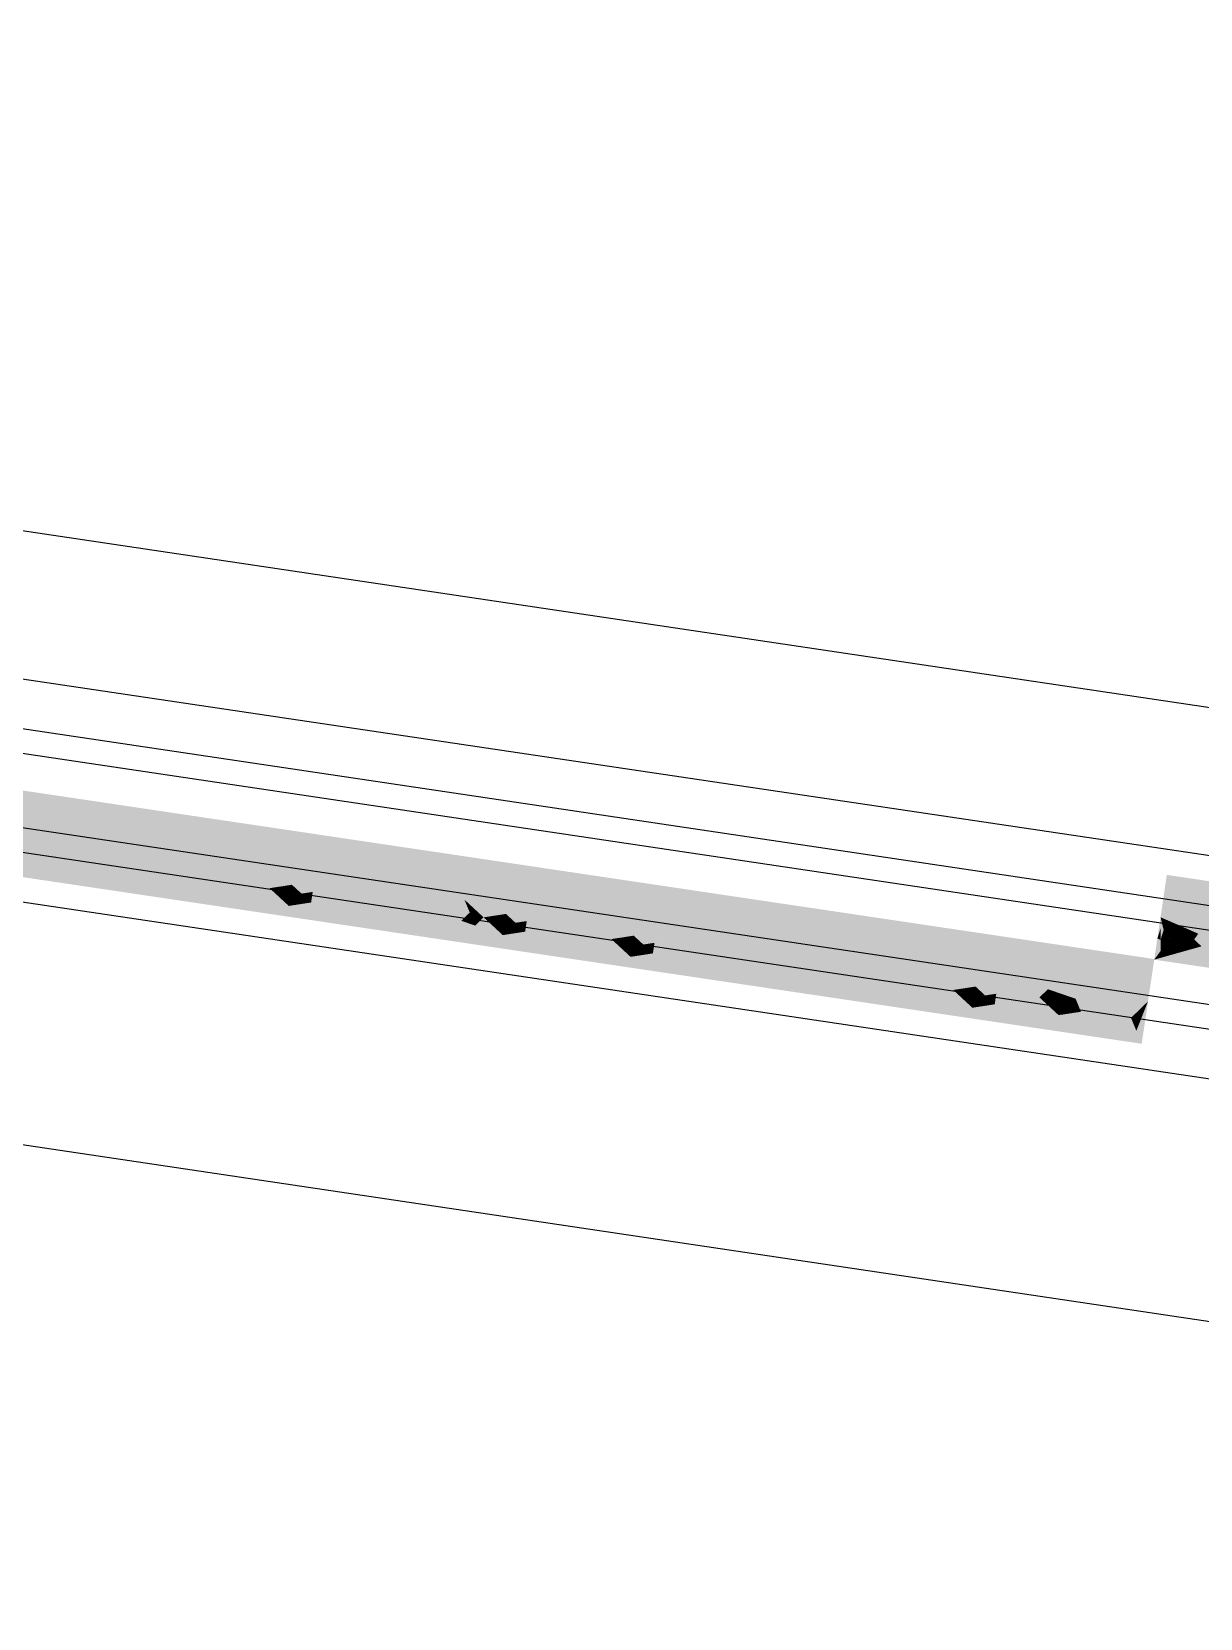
# Model space of a CAD drawing. Header units: millimetres. Extents: x 338 to 506, y 179 to 335.
# Drawn here: x 447.046 to 447.524, y 244.135 to 244.783 of the extents above; entities that cross this region are included whole.
import ezdxf

# ---------------------------------------------------------------- set-up
doc = ezdxf.new("R2010")
doc.units = ezdxf.units.MM
doc.linetypes.add('CENTER', pattern=[2, 1.25, -0.25, 0.25, -0.25])
doc.linetypes.add('DASHED2', pattern=[0.375, 0.25, -0.125])
for name, color, linetype in [('EJES_DE_COLUMNA', 255, 'DASHED2'), ('MUROS', 32, 'Continuous'), ('REJAS', 151, 'Continuous')]:
    doc.layers.add(name, color=color, linetype=linetype)

# ---------------------------------------------------------------- blocks, each defined once
blk = doc.blocks.new('*U1033')
at = {"layer": 'REJAS', "color": 18, "linetype": 'Continuous', "extrusion": (0, 0, -1)}
for points in [[(-69.97596, 48.50151), (-69.96721, 48.36033), (-69.96721, 48.64269)], [(-69.98471, 48.36033), (-69.97596, 48.50151), (-70.00221, 48.64269)], [(-69.98471, 48.36033), (-70.00221, 48.64269), (-70.00221, 48.07797)], [(-69.97596, 48.50151), (-69.97158, 48.5721), (-69.97741, 48.5721)], [(-69.98252, 48.53681), (-69.97596, 48.50151), (-69.97741, 48.5721)], [(-69.98908, 48.5721), (-69.98252, 48.53681), (-69.97741, 48.5721)], [(-69.97814, 48.46622), (-69.97158, 48.43092), (-69.97596, 48.50151)], [(-69.97814, 48.46622), (-69.97778, 48.44857), (-69.9765, 48.45739)], [(-69.97778, 48.44857), (-69.97814, 48.46622), (-69.97924, 48.44857)], [(-69.9765, 48.45739), (-69.97778, 48.44857), (-69.97486, 48.44857)], [(-69.9776, 48.43975), (-69.97158, 48.43092), (-69.97486, 48.44857)], [(-69.97486, 48.44857), (-69.97778, 48.44857), (-69.9776, 48.43975)], [(-69.9776, 48.43975), (-69.97778, 48.44857), (-69.98033, 48.43092)], [(-69.98033, 48.43092), (-69.97778, 48.44857), (-69.97924, 48.44857)], [(-69.9776, 48.43975), (-69.9765, 48.43386), (-69.97459, 48.43533)], [(-69.9765, 48.43386), (-69.9776, 48.43975), (-69.97896, 48.43533)], [(-69.97459, 48.43533), (-69.9765, 48.43386), (-69.97158, 48.43092)], [(-69.97158, 48.43092), (-69.9765, 48.43386), (-69.97596, 48.43092)], [(-69.97596, 48.43092), (-69.9765, 48.43386), (-69.98033, 48.43092)], [(-69.98033, 48.43092), (-69.9765, 48.43386), (-69.97896, 48.43533)], [(-69.97377, 48.39563), (-69.96721, 48.36033), (-69.97158, 48.43092)], [(-69.97596, 48.43092), (-69.97541, 48.42798), (-69.97158, 48.43092)], [(-69.97158, 48.43092), (-69.97541, 48.42798), (-69.97295, 48.42651)], [(-69.97705, 48.41327), (-69.97377, 48.39563), (-69.97158, 48.43092)], [(-69.97541, 48.42798), (-69.97432, 48.4221), (-69.97295, 48.42651)], [(-69.97432, 48.4221), (-69.97541, 48.42798), (-69.97732, 48.42651)], [(-69.97787, 48.42945), (-69.97541, 48.42798), (-69.97596, 48.43092)], [(-69.97787, 48.42945), (-69.97732, 48.42651), (-69.97541, 48.42798)], [(-69.97787, 48.42945), (-69.97596, 48.43092), (-69.98033, 48.43092)], [(-69.98033, 48.43092), (-69.9796, 48.39563), (-69.97705, 48.41327)], [(-69.97732, 48.42651), (-69.98033, 48.43092), (-69.97869, 48.4221)], [(-69.98033, 48.43092), (-69.97732, 48.42651), (-69.97787, 48.42945)], [(-69.9796, 48.39563), (-69.98033, 48.43092), (-69.98252, 48.39563)], [(-69.97432, 48.4221), (-69.97732, 48.42651), (-69.97869, 48.4221)], [(-69.97869, 48.4221), (-69.97705, 48.41327), (-69.97432, 48.4221)], [(-69.97705, 48.41327), (-69.9796, 48.39563), (-69.97377, 48.39563)], [(-69.97924, 48.37798), (-69.96721, 48.36033), (-69.97377, 48.39563)], [(-69.97377, 48.39563), (-69.9796, 48.39563), (-69.9765, 48.3868)], [(-69.9765, 48.3868), (-69.9796, 48.39563), (-69.97924, 48.37798)], [(-69.97924, 48.37798), (-69.9796, 48.39563), (-69.98471, 48.36033)], [(-69.98471, 48.36033), (-69.9796, 48.39563), (-69.98252, 48.39563)], [(-69.97924, 48.37798), (-69.97705, 48.36621), (-69.97322, 48.36916)], [(-69.97705, 48.36621), (-69.97924, 48.37798), (-69.98197, 48.36916)], [(-69.97322, 48.36916), (-69.97705, 48.36621), (-69.96721, 48.36033)], [(-69.98471, 48.36033), (-69.97705, 48.36621), (-69.98197, 48.36916)], [(-69.96721, 48.36033), (-69.97705, 48.36621), (-69.97596, 48.36033)], [(-69.97596, 48.36033), (-69.97705, 48.36621), (-69.98471, 48.36033)], [(-69.97158, 48.28974), (-69.96721, 48.36033), (-69.97814, 48.32504)], [(-69.97596, 48.36033), (-69.97486, 48.35445), (-69.96721, 48.36033)], [(-69.96721, 48.36033), (-69.97486, 48.35445), (-69.96994, 48.35151)], [(-69.97596, 48.21915), (-69.96721, 48.07797), (-69.96721, 48.36033)], [(-69.97978, 48.35739), (-69.97486, 48.35445), (-69.97596, 48.36033)], [(-69.97978, 48.35739), (-69.97869, 48.35151), (-69.97486, 48.35445)], [(-69.98471, 48.36033), (-69.99346, 48.21915), (-69.97596, 48.21915)], [(-69.97978, 48.35739), (-69.97596, 48.36033), (-69.98471, 48.36033)], [(-69.97814, 48.32504), (-69.98471, 48.36033), (-69.98033, 48.28974)], [(-69.98471, 48.36033), (-69.97869, 48.35151), (-69.97978, 48.35739)], [(-69.97869, 48.35151), (-69.98471, 48.36033), (-69.98142, 48.34268)], [(-69.97486, 48.35445), (-69.97267, 48.34268), (-69.96994, 48.35151)], [(-69.97267, 48.34268), (-69.97486, 48.35445), (-69.97869, 48.35151)], [(-69.97568, 48.3471), (-69.97869, 48.35151), (-69.9776, 48.34563)], [(-69.97869, 48.35151), (-69.98006, 48.3471), (-69.9776, 48.34563)], [(-69.97267, 48.34268), (-69.97568, 48.3471), (-69.9776, 48.34563)], [(-69.9776, 48.34563), (-69.97705, 48.34268), (-69.97267, 48.34268)], [(-69.97705, 48.34268), (-69.9765, 48.33974), (-69.97267, 48.34268)], [(-69.97267, 48.34268), (-69.9765, 48.33974), (-69.97404, 48.33827)], [(-69.97842, 48.33827), (-69.9765, 48.33974), (-69.98142, 48.34268)], [(-69.98142, 48.34268), (-69.9765, 48.33974), (-69.97705, 48.34268)], [(-69.98142, 48.34268), (-69.97705, 48.34268), (-69.9776, 48.34563)], [(-69.98006, 48.3471), (-69.98142, 48.34268), (-69.9776, 48.34563)], [(-69.97842, 48.33827), (-69.98142, 48.34268), (-69.97978, 48.33386)], [(-69.9765, 48.33974), (-69.97541, 48.33386), (-69.97404, 48.33827)], [(-69.97541, 48.33386), (-69.9765, 48.33974), (-69.97842, 48.33827)], [(-69.97541, 48.33386), (-69.97842, 48.33827), (-69.97978, 48.33386)], [(-69.97814, 48.32504), (-69.97541, 48.33386), (-69.97978, 48.33386)], [(-69.9765, 48.31621), (-69.97814, 48.32504), (-69.97778, 48.30739)], [(-69.97814, 48.32504), (-69.97924, 48.30739), (-69.97778, 48.30739)], [(-69.97486, 48.30739), (-69.9765, 48.31621), (-69.97778, 48.30739)], [(-69.97486, 48.30739), (-69.9776, 48.29856), (-69.97158, 48.28974)], [(-69.97778, 48.30739), (-69.9776, 48.29856), (-69.97486, 48.30739)], [(-69.98033, 48.28974), (-69.9776, 48.29856), (-69.97778, 48.30739)], [(-69.97924, 48.30739), (-69.98033, 48.28974), (-69.97778, 48.30739)], [(-69.9776, 48.29856), (-69.9765, 48.29268), (-69.97459, 48.29415)], [(-69.9765, 48.29268), (-69.9776, 48.29856), (-69.97896, 48.29415)], [(-69.97459, 48.29415), (-69.9765, 48.29268), (-69.97158, 48.28974)], [(-69.97158, 48.28974), (-69.9765, 48.29268), (-69.97596, 48.28974)], [(-69.97596, 48.28974), (-69.9765, 48.29268), (-69.98033, 48.28974)], [(-69.98033, 48.28974), (-69.9765, 48.29268), (-69.97896, 48.29415)], [(-69.97377, 48.25445), (-69.97158, 48.28974), (-69.97705, 48.27209)], [(-69.97596, 48.28974), (-69.97541, 48.2868), (-69.97158, 48.28974)], [(-69.97158, 48.28974), (-69.97541, 48.2868), (-69.97295, 48.28533)], [(-69.97541, 48.2868), (-69.97432, 48.28092), (-69.97295, 48.28533)], [(-69.97432, 48.28092), (-69.97541, 48.2868), (-69.97732, 48.28533)], [(-69.97432, 48.28092), (-69.97732, 48.28533), (-69.97869, 48.28092)], [(-69.97787, 48.28827), (-69.97541, 48.2868), (-69.97596, 48.28974)], [(-69.97787, 48.28827), (-69.97732, 48.28533), (-69.97541, 48.2868)], [(-69.97787, 48.28827), (-69.97596, 48.28974), (-69.98033, 48.28974)], [(-69.97705, 48.27209), (-69.98033, 48.28974), (-69.97814, 48.25445)], [(-69.98033, 48.28974), (-69.97732, 48.28533), (-69.97787, 48.28827)], [(-69.97732, 48.28533), (-69.98033, 48.28974), (-69.97869, 48.28092)], [(-69.97705, 48.27209), (-69.97432, 48.28092), (-69.97869, 48.28092)], [(-69.97377, 48.25445), (-69.97705, 48.27209), (-69.97814, 48.25445)], [(-69.97814, 48.25445), (-69.97596, 48.21915), (-69.97377, 48.25445)], [(-69.97814, 48.18386), (-69.97158, 48.14856), (-69.97596, 48.21915)], [(-69.99346, 48.21915), (-69.98033, 48.14856), (-69.97596, 48.21915)], [(-69.99346, 48.21915), (-70.00221, 48.07797), (-69.98033, 48.14856)], [(-69.97814, 48.18386), (-69.97778, 48.16621), (-69.9765, 48.17503)], [(-69.97778, 48.16621), (-69.97814, 48.18386), (-69.97924, 48.16621)], [(-69.9765, 48.17503), (-69.97778, 48.16621), (-69.97486, 48.16621)], [(-69.9776, 48.15738), (-69.97158, 48.14856), (-69.97486, 48.16621)], [(-69.97486, 48.16621), (-69.97778, 48.16621), (-69.9776, 48.15738)], [(-69.9776, 48.15738), (-69.97778, 48.16621), (-69.98033, 48.14856)], [(-69.98033, 48.14856), (-69.97778, 48.16621), (-69.97924, 48.16621)], [(-69.9776, 48.15738), (-69.9765, 48.1515), (-69.97459, 48.15297)], [(-69.9765, 48.1515), (-69.9776, 48.15738), (-69.97896, 48.15297)], [(-69.97377, 48.11326), (-69.96721, 48.07797), (-69.97158, 48.14856)], [(-69.97459, 48.15297), (-69.9765, 48.1515), (-69.97158, 48.14856)], [(-69.97158, 48.14856), (-69.9765, 48.1515), (-69.97596, 48.14856)], [(-69.97596, 48.14856), (-69.97541, 48.14562), (-69.97158, 48.14856)], [(-69.97158, 48.14856), (-69.97541, 48.14562), (-69.97295, 48.14415)], [(-69.97705, 48.13091), (-69.97377, 48.11326), (-69.97158, 48.14856)], [(-69.97787, 48.14709), (-69.97541, 48.14562), (-69.97596, 48.14856)], [(-69.97596, 48.14856), (-69.9765, 48.1515), (-69.98033, 48.14856)], [(-69.97787, 48.14709), (-69.97596, 48.14856), (-69.98033, 48.14856)], [(-69.98033, 48.14856), (-69.9765, 48.1515), (-69.97896, 48.15297)], [(-69.98033, 48.14856), (-69.9858, 48.13091), (-69.97705, 48.13091)], [(-69.97732, 48.14415), (-69.98033, 48.14856), (-69.97869, 48.13974)], [(-69.98033, 48.14856), (-69.97732, 48.14415), (-69.97787, 48.14709)], [(-69.97541, 48.14562), (-69.97432, 48.13974), (-69.97295, 48.14415)], [(-69.97432, 48.13974), (-69.97541, 48.14562), (-69.97732, 48.14415)], [(-69.97432, 48.13974), (-69.97732, 48.14415), (-69.97869, 48.13974)], [(-69.97787, 48.14709), (-69.97732, 48.14415), (-69.97541, 48.14562)], [(-69.97869, 48.13974), (-69.97705, 48.13091), (-69.97432, 48.13974)], [(-69.97978, 48.12209), (-69.97377, 48.11326), (-69.97705, 48.13091)], [(-69.9858, 48.13091), (-69.97978, 48.12209), (-69.97705, 48.13091)], [(-69.9858, 48.13091), (-69.98361, 48.11915), (-69.97978, 48.12209)], [(-69.98361, 48.11915), (-69.9858, 48.13091), (-69.98853, 48.12209)], [(-69.97377, 48.11326), (-69.97978, 48.12209), (-69.97869, 48.11621)], [(-69.97869, 48.11621), (-69.97978, 48.12209), (-69.98361, 48.11915)], [(-69.99127, 48.11326), (-69.98361, 48.11915), (-69.98853, 48.12209)], [(-69.97869, 48.11621), (-69.97833, 48.11425), (-69.97623, 48.11474)], [(-69.97833, 48.11425), (-69.97869, 48.11621), (-69.9806, 48.11474)], [(-69.97869, 48.11621), (-69.98361, 48.11915), (-69.98252, 48.11326)], [(-69.98252, 48.11326), (-69.98361, 48.11915), (-69.99127, 48.11326)], [(-69.97924, 48.09562), (-69.96721, 48.07797), (-69.97377, 48.11326)], [(-69.97623, 48.11474), (-69.97833, 48.11425), (-69.97377, 48.11326)], [(-69.97377, 48.11326), (-69.97833, 48.11425), (-69.97814, 48.11326)], [(-69.97514, 48.10885), (-69.97377, 48.11326), (-69.97723, 48.10836)], [(-69.97377, 48.11326), (-69.9776, 48.11032), (-69.97723, 48.10836)], [(-69.97568, 48.11179), (-69.97377, 48.11326), (-69.97796, 48.11228)], [(-69.97377, 48.11326), (-69.97814, 48.11326), (-69.97796, 48.11228)], [(-69.9776, 48.11032), (-69.97568, 48.11179), (-69.97796, 48.11228)], [(-69.9776, 48.11032), (-69.98142, 48.10738), (-69.97723, 48.10836)], [(-69.9776, 48.11032), (-69.98252, 48.11326), (-69.98142, 48.10738)], [(-69.97796, 48.11228), (-69.98006, 48.11179), (-69.9776, 48.11032)], [(-69.97814, 48.11326), (-69.98252, 48.11326), (-69.97796, 48.11228)], [(-69.98252, 48.11326), (-69.98006, 48.11179), (-69.97796, 48.11228)], [(-69.97814, 48.11326), (-69.97833, 48.11425), (-69.98252, 48.11326)], [(-69.98252, 48.11326), (-69.97833, 48.11425), (-69.9806, 48.11474)], [(-69.99127, 48.11326), (-69.98689, 48.08973), (-69.97924, 48.09562)], [(-69.99127, 48.11326), (-69.98525, 48.10444), (-69.98142, 48.10738)], [(-69.98142, 48.10738), (-69.98252, 48.11326), (-69.99127, 48.11326)], [(-69.98689, 48.08973), (-69.99127, 48.11326), (-69.99674, 48.09562)], [(-69.9765, 48.10444), (-69.97514, 48.10885), (-69.97723, 48.10836)], [(-69.97723, 48.10836), (-69.97896, 48.10591), (-69.9765, 48.10444)], [(-69.97924, 48.09562), (-69.9765, 48.10444), (-69.98142, 48.10738)], [(-69.98142, 48.10738), (-69.97896, 48.10591), (-69.97723, 48.10836)], [(-69.98525, 48.10444), (-69.97924, 48.09562), (-69.98142, 48.10738)], [(-69.96721, 48.07797), (-69.97924, 48.09562), (-69.97705, 48.08385)], [(-69.97705, 48.08385), (-69.97924, 48.09562), (-69.98689, 48.08973)], [(-69.97705, 48.08385), (-69.98689, 48.08973), (-69.98471, 48.07797)], [(-69.98471, 48.07797), (-69.98689, 48.08973), (-70.00221, 48.07797)], [(-70.00221, 48.07797), (-69.98689, 48.08973), (-69.99674, 48.09562)], [(-69.97705, 48.08385), (-69.97632, 48.07993), (-69.97213, 48.08091)], [(-69.97632, 48.07993), (-69.97705, 48.08385), (-69.98088, 48.08091)], [(-69.97213, 48.08091), (-69.97632, 48.07993), (-69.96721, 48.07797)], [(-69.96721, 48.07797), (-69.97632, 48.07993), (-69.97596, 48.07797)], [(-69.97596, 48.07797), (-69.97632, 48.07993), (-69.98471, 48.07797)], [(-69.98471, 48.07797), (-69.97632, 48.07993), (-69.98088, 48.08091)]]:
    blk.add_solid(points, dxfattribs=at)
blk = doc.blocks.new('*U1034')
at = {"layer": 'REJAS', "color": 18, "linetype": 'Continuous', "extrusion": (0, 0, -1)}
for points in [[(-70.01071, 47.9804), (-70.00196, 47.88283), (-70.00196, 48.07797)], [(-70.0047, 48.07187), (-70.00196, 48.07797), (-70.00889, 48.07119)], [(-70.00196, 48.07797), (-70.00962, 48.0739), (-70.00889, 48.07119)], [(-70.00579, 48.07594), (-70.00196, 48.07797), (-70.01035, 48.07661)], [(-70.00196, 48.07797), (-70.01071, 48.07797), (-70.01035, 48.07661)], [(-70.00634, 48.02919), (-70.00196, 48.07797), (-70.01217, 48.02919)], [(-70.00196, 48.07797), (-70.0129, 48.05358), (-70.01217, 48.02919)], [(-70.00962, 48.0739), (-70.00579, 48.07594), (-70.01035, 48.07661)], [(-70.01035, 48.07661), (-70.01454, 48.07594), (-70.00962, 48.0739)], [(-70.01491, 48.07729), (-70.01035, 48.07661), (-70.01071, 48.07797)], [(-70.01946, 48.07797), (-70.01454, 48.07594), (-70.01035, 48.07661)], [(-70.01946, 47.88283), (-70.01071, 47.9804), (-70.03696, 48.07797)], [(-70.01946, 48.07797), (-70.01491, 48.07729), (-70.01071, 48.07797)], [(-70.02384, 48.02919), (-70.0129, 48.05358), (-70.03696, 48.07797)], [(-70.01454, 48.07594), (-70.01946, 48.07797), (-70.01545, 48.0739)], [(-70.01946, 48.07797), (-70.01837, 48.0739), (-70.01545, 48.0739)], [(-70.01946, 48.07797), (-70.03696, 48.07797), (-70.01728, 48.06984)], [(-70.03696, 48.07797), (-70.02493, 48.06577), (-70.01728, 48.06984)], [(-70.01946, 47.88283), (-70.03696, 48.07797), (-70.03696, 47.68769)], [(-70.00743, 48.06577), (-70.0047, 48.07187), (-70.00889, 48.07119)], [(-70.00889, 48.07119), (-70.01235, 48.06781), (-70.00743, 48.06577)], [(-70.00962, 48.0739), (-70.01345, 48.07187), (-70.00889, 48.07119)], [(-70.01308, 48.07052), (-70.00889, 48.07119), (-70.01345, 48.07187)], [(-70.01062, 48.0695), (-70.00889, 48.07119), (-70.01284, 48.06961)], [(-70.00889, 48.07119), (-70.01308, 48.07052), (-70.01284, 48.06961)], [(-70.00962, 48.0739), (-70.01085, 48.07441), (-70.01239, 48.07424)], [(-70.01239, 48.07424), (-70.01254, 48.0739), (-70.00962, 48.0739)], [(-70.01153, 48.07289), (-70.00962, 48.0739), (-70.01284, 48.07323)], [(-70.00962, 48.0739), (-70.01254, 48.0739), (-70.01284, 48.07323)], [(-70.01085, 48.07441), (-70.01208, 48.07492), (-70.01239, 48.07424)], [(-70.01345, 48.07187), (-70.01153, 48.07289), (-70.01284, 48.07323)], [(-70.01208, 48.07492), (-70.01454, 48.07594), (-70.01545, 48.0739)], [(-70.01208, 48.07492), (-70.01377, 48.07441), (-70.01239, 48.07424)], [(-70.01377, 48.07441), (-70.01545, 48.0739), (-70.01239, 48.07424)], [(-70.01545, 48.0739), (-70.01254, 48.0739), (-70.01239, 48.07424)], [(-70.01284, 48.07323), (-70.01254, 48.0739), (-70.01545, 48.0739)], [(-70.01545, 48.0739), (-70.01445, 48.07289), (-70.01284, 48.07323)], [(-70.01445, 48.07289), (-70.01345, 48.07187), (-70.01284, 48.07323)], [(-70.01284, 48.06961), (-70.01308, 48.07052), (-70.01728, 48.06984)], [(-70.01728, 48.06984), (-70.01308, 48.07052), (-70.01345, 48.07187)], [(-70.01728, 48.06984), (-70.01345, 48.07187), (-70.01545, 48.0739)], [(-70.01837, 48.0739), (-70.01728, 48.06984), (-70.01545, 48.0739)], [(-70.00743, 48.06577), (-70.01235, 48.06781), (-70.01254, 48.06306)], [(-70.01017, 48.05968), (-70.00743, 48.06577), (-70.01254, 48.06306)], [(-70.01235, 48.06781), (-70.01062, 48.0695), (-70.01284, 48.06961)], [(-70.01235, 48.06781), (-70.01728, 48.06984), (-70.01254, 48.06306)], [(-70.01482, 48.06882), (-70.01235, 48.06781), (-70.01284, 48.06961)], [(-70.01728, 48.06984), (-70.01509, 48.06171), (-70.01254, 48.06306)], [(-70.01728, 48.06984), (-70.01482, 48.06882), (-70.01284, 48.06961)], [(-70.01728, 48.06984), (-70.02493, 48.06577), (-70.0129, 48.05358)], [(-70.0129, 48.05358), (-70.01017, 48.05968), (-70.01254, 48.06306)], [(-70.01254, 48.06306), (-70.01509, 48.06171), (-70.0129, 48.05358)]]:
    blk.add_solid(points, dxfattribs=at)
blk = doc.blocks.new('EJES_ESTRUCTURALES')
at = {"layer": 'EJES_DE_COLUMNA', "color": 9, "linetype": 'CENTER'}
blk.add_line((701.07988, 131.2663), (701.07988, 199.7363), dxfattribs=at)
blk = doc.blocks.new('A$C7152A42C')
at = {"color": 32}
for p, q in [((69.95721, 48.96772), (69.95721, 43.35772)), ((70.10721, 48.96772), (70.10721, 43.35772))]:
    blk.add_line(p, q, dxfattribs=at)
at = {"layer": 'REJAS', "color": 18}
for p, q in [((69.95721, 48.96772), (69.95721, 47.09012)), ((70.04721, 47.09012), (70.04721, 48.96772)), ((70.01721, 48.94647), (70.01721, 47.13637)), ((70.02721, 48.94647), (70.02721, 47.13637)), ((69.97721, 48.92147), (69.97721, 47.13637)), ((69.98721, 48.92147), (69.98721, 47.13637))]:
    blk.add_line(p, q, dxfattribs=at)
at = {"layer": 'EJES_DE_COLUMNA'}
blk.add_blockref('EJES_ESTRUCTURALES', (-631.22088, -95.28525), dxfattribs=at)
at = {"layer": 'REJAS', "color": 18, "linetype": 'Continuous'}
for name in ['*U1033', '*U1034']:
    blk.add_blockref(name, (0, 0), dxfattribs=at)

msp = doc.modelspace()

# ---------------------------------------------------------------- block references
at = {"layer": 'MUROS', "color": 32, "rotation": 81.53046525965426}
msp.add_blockref('A$C7152A42C', (484.74824, 168.08442), dxfattribs=at)

doc.saveas('drawing.dxf')
